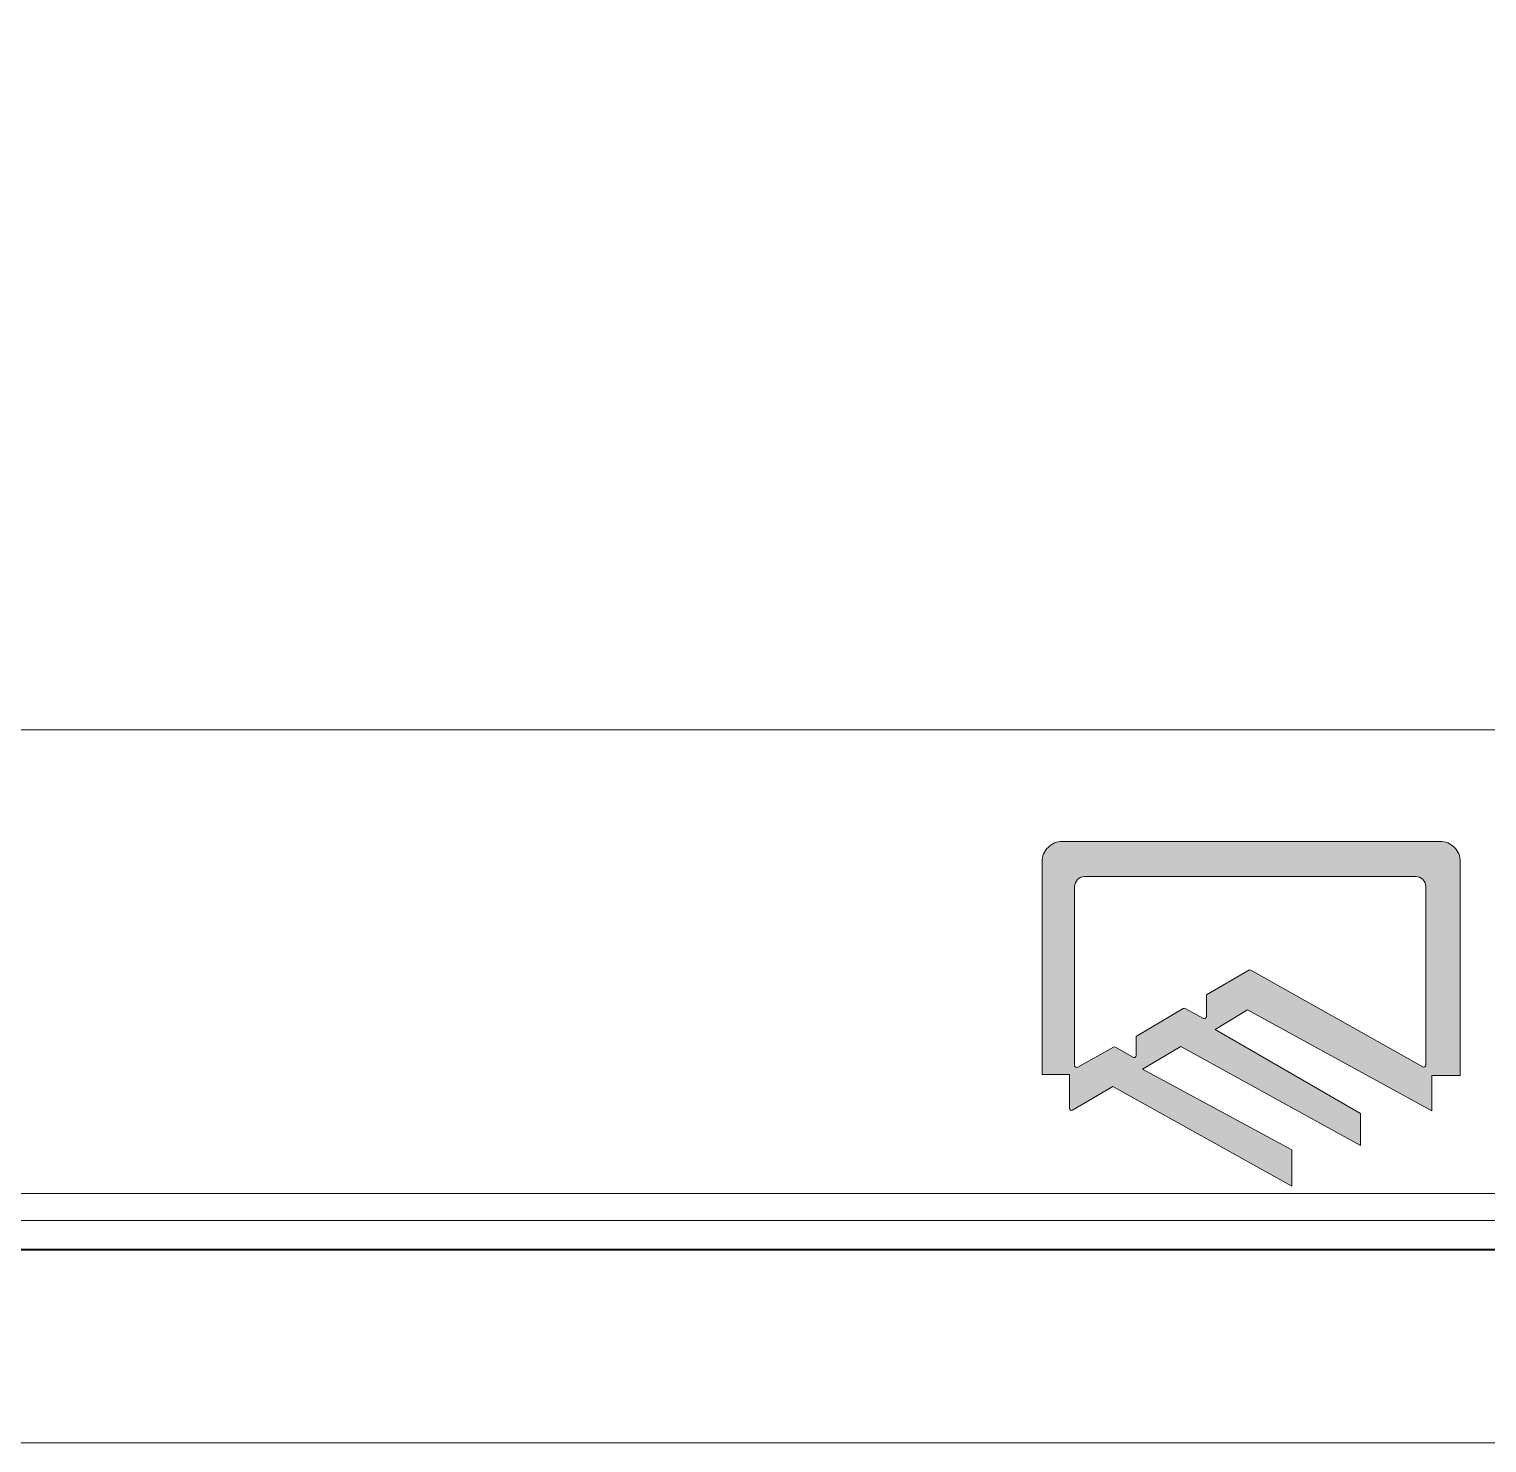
# Model space of a CAD drawing. Header units: metres. Extents: x 236 to 355, y 67 to 475.
# Drawn here: x 287.27 to 292.54, y 161.16 to 166.26 of the extents above; entities that cross this region are included whole.
import ezdxf

# ---------------------------------------------------------------- set-up
doc = ezdxf.new("R2010")
doc.units = ezdxf.units.M
doc.header["$LTSCALE"] = 0.007
doc.header["$MEASUREMENT"] = 0
for name, color, linetype in [('6', 6, 'Continuous'), ('DIM1', 40, 'Continuous'), ('H', 7, 'Continuous')]:
    doc.layers.add(name, color=color, linetype=linetype)

msp = doc.modelspace()

# ---------------------------------------------------------------- hatches: boundary and pattern name
at = {"layer": 'H', "lineweight": 5}
h = msp.add_hatch(color=256, dxfattribs=at)
h.dxf.hatch_style = 1
edge = h.paths.add_edge_path(flags=16)
edge.add_line((291.0619, 162.5131), (291.1916, 162.5858))
edge.add_arc((291.1952, 162.5794), 0.00735, 59.4371, 119.2516, ccw=False)
edge.add_line((291.1989, 162.5857), (291.2615, 162.5488))
edge.add_arc((291.2652, 162.5551), 0.00735, 239.4371, 360)
edge.add_line((291.2726, 162.5551), (291.2726, 162.6201))
edge.add_arc((291.2799, 162.6201), 0.00735, 120.6793, 180, ccw=False)
edge.add_line((291.2762, 162.6264), (291.4431, 162.7254))
edge.add_arc((291.4469, 162.7191), 0.00735, 61.4056, 120.6793, ccw=False)
edge.add_line((291.4504, 162.7256), (291.5163, 162.6896))
edge.add_arc((291.5199, 162.6961), 0.00735, 241.4056, 360)
edge.add_line((291.5272, 162.6961), (291.5272, 162.7748))
edge.add_line((291.5272, 162.7748), (291.6801, 162.8635))
edge.add_arc((291.6838, 162.8571), 0.00735, 60.6515, 120.0981, ccw=False)
edge.add_line((291.6874, 162.8635), (292.3085, 162.5143))
edge.add_arc((292.3121, 162.5207), 0.00735, 240.6515, 360)
edge.add_line((292.3194, 162.5207), (292.3194, 163.1652))
edge.add_arc((292.2827, 163.1652), 0.0367, 0, 90)
edge.add_line((292.2827, 163.2019), (291.0878, 163.2019))
edge.add_arc((291.0878, 163.1652), 0.0367, 90, 180)
edge.add_line((291.051, 163.1652), (291.051, 162.5196))
edge.add_arc((291.0584, 162.5196), 0.00735, 180, 299.2516)
edge = h.paths.add_edge_path()
edge.add_line((290.9332, 162.4872), (290.9332, 163.2552))
edge.add_arc((291.0067, 163.2552), 0.0735, 90, 180, ccw=False)
edge.add_line((291.0067, 163.3287), (292.3706, 163.3287))
edge.add_arc((292.3706, 163.2552), 0.0735, 0, 90, ccw=False)
edge.add_line((292.4441, 163.2552), (292.4441, 162.4831))
edge.add_line((292.4441, 162.4831), (292.3412, 162.4831))
edge.add_line((292.3412, 162.4831), (292.3412, 162.3561))
edge.add_line((292.3412, 162.3561), (291.6751, 162.7208))
edge.add_line((291.6751, 162.7208), (291.559, 162.6496))
edge.add_line((291.559, 162.6496), (292.083, 162.3463))
edge.add_line((292.083, 162.3463), (292.083, 162.23))
edge.add_line((292.083, 162.23), (291.4346, 162.588))
edge.add_line((291.4346, 162.588), (291.296, 162.5064))
edge.add_line((291.296, 162.5064), (291.836, 162.2147))
edge.add_line((291.836, 162.2147), (291.836, 162.0835))
edge.add_line((291.836, 162.0835), (291.1886, 162.443))
edge.add_line((291.1886, 162.443), (291.0435, 162.3583))
edge.add_arc((291.0398, 162.3647), 0.00735, 180, 300.2644, ccw=False)
edge.add_line((291.0324, 162.3647), (291.0324, 162.4872))
edge.add_line((291.0324, 162.4872), (290.9332, 162.4872))

# ---------------------------------------------------------------- linework, layer by layer
at = {"layer": '6', "lineweight": 5}
for p, q in [((278.5908, 163.7321), (318.795, 163.7321)), ((278.5908, 162.0564), (318.795, 162.0564)), ((278.4872, 161.9599), (318.8914, 161.9599)), ((278.3908, 161.8564), (318.995, 161.8564))]:
    msp.add_line(p, q, dxfattribs=at)
at = {"layer": 'DIM1', "lineweight": 5}
msp.add_line((277.695, 161.1564), (298.695, 161.1564), dxfattribs=at)
for points in [[(319.695, 190.8564), (298.695, 190.8564), (277.695, 190.8564), (277.695, 161.1564), (298.695, 161.1564), (319.695, 161.1564)], [(318.9992, 190.1606), (298.695, 190.1606), (278.3908, 190.1606), (278.3908, 161.8522), (298.695, 161.8522), (318.9992, 161.8522)]]:
    msp.add_lwpolyline(points, close=True, dxfattribs=at)
at = {"layer": 'H', "lineweight": 5}
for points in [[(290.9332, 162.4872), (290.9332, 163.2552, -0.414214), (291.0067, 163.3287), (292.3706, 163.3287, -0.414214), (292.4441, 163.2552), (292.4441, 162.4831), (292.3412, 162.4831), (292.3412, 162.3561), (291.6751, 162.7208), (291.559, 162.6496), (292.083, 162.3463), (292.083, 162.23), (291.4346, 162.588), (291.296, 162.5064), (291.836, 162.2147), (291.836, 162.0835), (291.1886, 162.443), (291.0435, 162.3583, -0.578889), (291.0324, 162.3647), (291.0324, 162.4872)], [(291.0619, 162.5131), (291.1916, 162.5858, -0.267082), (291.1989, 162.5857), (291.2615, 162.5488, 0.58063), (291.2726, 162.5551), (291.2726, 162.6201, -0.264775), (291.2762, 162.6264), (291.4431, 162.7254, -0.264556), (291.4504, 162.7256), (291.5163, 162.6896, 0.569202), (291.5272, 162.6961), (291.5272, 162.7748), (291.6801, 162.8635, -0.265363), (291.6874, 162.8635), (292.3085, 162.5143, 0.573566), (292.3194, 162.5207), (292.3194, 163.1652, 0.414214), (292.2827, 163.2019), (291.0878, 163.2019, 0.414214), (291.051, 163.1652), (291.051, 162.5196, 0.573005)]]:
    msp.add_lwpolyline(points, format="xyb", close=True, dxfattribs=at)

doc.saveas('drawing.dxf')
